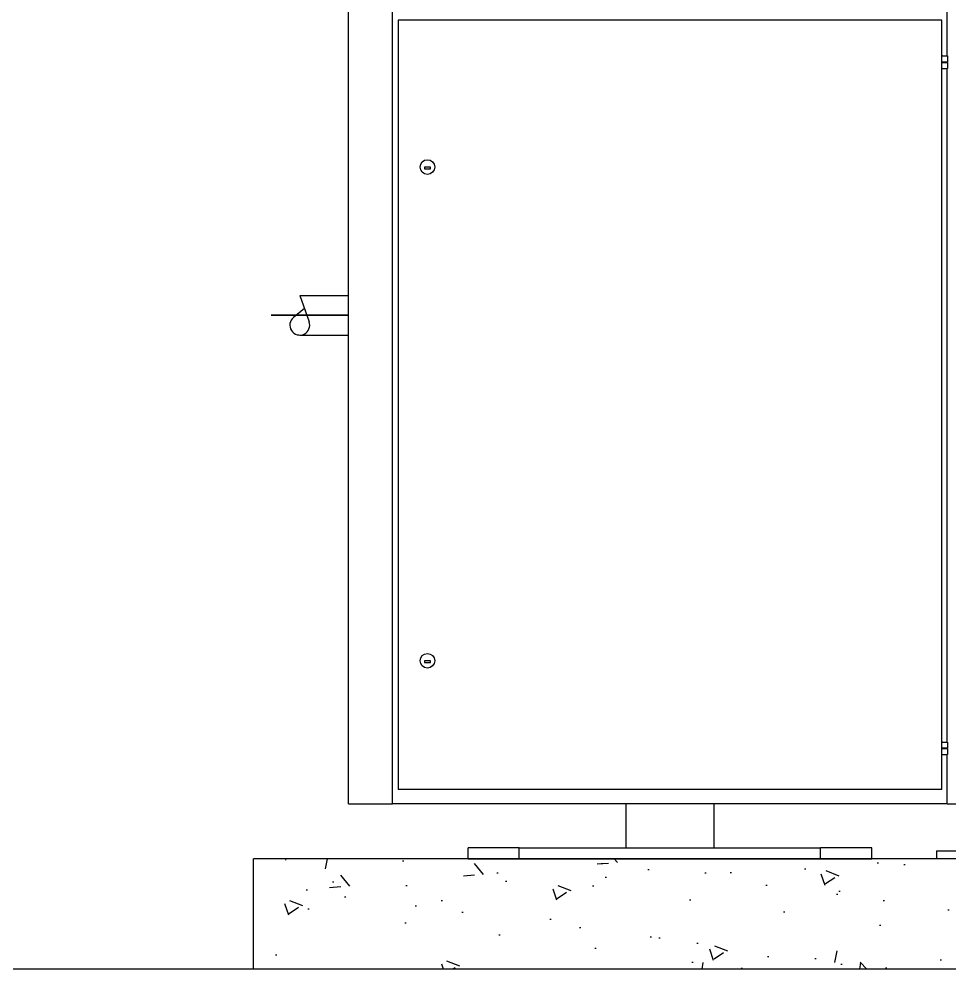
# Model space of a CAD drawing. Header units: centimetres. Extents: x 392964 to 515689, y 49661 to 58661.
# Drawn here: x 511909.5 to 512082.7, y 53982 to 54158.7 of the extents above; entities that cross this region are included whole.
import ezdxf

# ---------------------------------------------------------------- set-up
doc = ezdxf.new("R2010")
doc.units = ezdxf.units.CM
doc.layers.get('0').update_dxf_attribs({"lineweight": 9})
for name, color, linetype, lineweight in [('0-KRCN-SHT-02CIHAZ', 132, 'Continuous', 25), ('0-MEK-MED-04CIHAZ', 140, 'Continuous', 25), ('ANA ORTA', 7, 'Continuous', 30), ('EKSEN', 9, 'Continuous', 35)]:
    doc.layers.add(name, color=color, linetype=linetype, lineweight=lineweight)

# ---------------------------------------------------------------- blocks, each defined once
blk = doc.blocks.new('G$CDA5BA388')
at = {"layer": '0-MEK-MED-04CIHAZ'}
h = blk.add_hatch(dxfattribs=at)
h.set_pattern_fill('AR-CONC', color=256, scale=0.3178443830982589, style=0)
h.set_pattern_definition([(130, (815.0222215707763, -505.5979756568704), (-57.90637372699537, -5.066148810263027), [6.054935498021763, -66.604290478239]), (184.9999999999985, (815.0222215707763, -505.5979756568704), (11.20173428087516, 60.72628079371079), [4.843948398417464, -53.28343238259213]), (79.54900000000009, (810.1967081467737, -506.0201524592703), (-46.70484879293168, 55.659855610451), [5.145900562360805, -56.60490618596884]), (133.8157999999999, (815.0222215707763, -489.4514809964021), (-86.16095052322667, -13.36291778579235), [9.082403247032744, -99.9064357173602]), (83.3644, (807.8421487409505, -490.565048792545), (-75.45760244883554, 78.64282317461638), [7.718850843540914, -84.90735927895064]), (188.8159999999984, (815.0222215707763, -489.4514809964021), (-75.45772047961515, 78.64268394941558), [7.26592259762619, -79.92514857388797]), (159, (806.9489742403384, -493.4881046615192), (-48.18993794979404, -32.50452064518391), [6.054935498021828, -66.6042904782401]), (213.9999999999999, (806.9489742403384, -493.4881046615192), (-19.643427574379, 58.54311046627151), [4.843948398417444, -53.28343238259195]), (108.5485999999999, (802.9331693821005, -496.1968062789529), (-67.83323285182543, 26.03872017240669), [5.145900562360728, -56.60490618596788]), (142.5, (815.0222215707763, -505.5979756568704), (-0.9816951948196327, 26.87534416848662), [0, -52.63757259613603, 0, -54.09075711566127, 0, -53.48526356585905]), (172.5, (815.0222215707763, -505.5979756568704), (-21.23825440942199, 31.84183300149413), [0, -30.83980480325748, 0, -51.42658549653163, 0, -20.38494951000661]), (212.4999999999998, (833.0255631181062, -505.5979756568704), (-43.09670907474, -1.820849100279149), [0, -20.18311832673891, 0, -62.97132917942552, 0, -83.55810987269919]), (222.4999999999997, (841.0988104490098, -505.5979756568704), (-47.08202827648898, 8.081667356843136), [0, -26.23805382476112, 0, -41.81942117300384, 0, -59.33836788061365])])
h.paths.add_polyline_path([(0, 47.6766574631838), (818.9400134228636, 47.6766574631838), (818.9400134228636, 0), (0, 0)])
for p, q in [((818.9400134228636, 47.6766574631838), (0, 47.6766574631838)), ((0, 0), (0, 47.6766574631838)), ((818.9400134228636, 0), (0, 0))]:
    blk.add_line(p, q, dxfattribs=at)
at = {"layer": 'ANA ORTA', "ltscale": 0.5}
for p, q in [((41.09036398172611, 71.51498619608901), (41.09036398172611, 592.7797744772397)), ((60.16102696751477, 71.51498619608901), (60.16102696751477, 592.7797744772397)), ((300.133536206733, 395.0878052609187), (300.133536206733, 425.4974487332147)), ((62.54485984070925, 410.4824383543237), (62.54485984070925, 77.699369250171)), ((297.7497033335385, 410.4824383543237), (62.54485984070925, 410.4824383543237)), ((297.7497033335385, 77.699369250171), (297.7497033335385, 410.4824383543237)), ((298.0675477165496, 395.0878052609187), (297.7497033335385, 395.0878052609187)), ((298.0675477165496, 395.0878052609187), (299.9746140153729, 395.0878052609187)), ((300.292458398093, 395.0878052609187), (299.9746140153729, 395.0878052609187)), ((300.292458398093, 395.0878052609187), (300.292458398093, 392.5450501959567)), ((297.7497033335385, 392.5450501959567), (298.0675477165496, 392.5450501959567)), ((298.0675477165496, 392.2272058131566), (297.7497033335385, 392.2272058131566)), ((298.0675477165496, 392.5450501959567), (299.9746140153729, 392.5450501959567)), ((298.0675477165496, 392.2272058131566), (299.9746140153729, 392.2272058131566)), ((298.3393452276941, 392.5450501959567), (298.3393452276941, 392.2272058131566)), ((299.7028165042866, 392.5450501959567), (299.7028165042866, 392.2272058131566)), ((299.9746140153729, 392.5450501959567), (300.292458398093, 392.5450501959567)), ((300.292458398093, 392.2272058131566), (299.9746140153729, 392.2272058131566)), ((300.133536206733, 392.2272058131566), (300.133536206733, 392.5450501959567)), ((300.292458398093, 392.2272058131566), (300.292458398093, 389.6844507482019)), ((297.7497033335385, 389.6844507482019), (298.0675477165496, 389.6844507482019)), ((298.0675477165496, 389.6844507482019), (299.9746140153729, 389.6844507482019)), ((299.9746140153729, 389.6844507482019), (300.292458398093, 389.6844507482019)), ((300.133536206733, 98.19793635709357), (300.133536206733, 389.6844507482019)), ((76.5916568809771, 346.9913680193422), (73.92561344854767, 346.9913680193422)), ((73.92561344854767, 346.9913680193422), (73.92561344854767, 346.1857251298425)), ((73.92561344854767, 346.1857251298425), (76.5916568809771, 346.1857251298425)), ((76.5916568809771, 346.1857251298425), (76.5916568809771, 346.9913680193422)), ((76.5916568809771, 133.3578039799322), (73.92561344854767, 133.3578039799322)), ((73.92561344854767, 133.3578039799322), (73.92561344854767, 132.5521610904325)), ((73.92561344854767, 132.5521610904325), (76.5916568809771, 132.5521610904325)), ((76.5916568809771, 132.5521610904325), (76.5916568809771, 133.3578039799322)), ((298.0675477165496, 98.19793635709357), (297.7497033335385, 98.19793635709357)), ((297.7497033335385, 95.65518129091652), (298.0675477165496, 95.65518129091652)), ((298.0675477165496, 95.33733690811641), (297.7497033335385, 95.33733690811641)), ((298.0675477165496, 98.19793635709357), (299.9746140153729, 98.19793635709357)), ((298.0675477165496, 95.65518129091652), (299.9746140153729, 95.65518129091652)), ((298.0675477165496, 95.33733690811641), (299.9746140153729, 95.33733690811641)), ((298.3393452276941, 95.65518129091652), (298.3393452276941, 95.33733690811641)), ((299.7028165042866, 95.65518129091652), (299.7028165042866, 95.33733690811641)), ((300.292458398093, 98.19793635709357), (299.9746140153729, 98.19793635709357)), ((299.9746140153729, 95.65518129091652), (300.292458398093, 95.65518129091652)), ((300.292458398093, 95.33733690811641), (299.9746140153729, 95.33733690811641)), ((300.133536206733, 95.33733690811641), (300.133536206733, 95.65518129091652)), ((300.292458398093, 98.19793635709357), (300.292458398093, 95.65518129091652)), ((300.292458398093, 95.33733690811641), (300.292458398093, 92.79458184571558)), ((297.7497033335385, 92.79458184571558), (298.0675477165496, 92.79458184571558)), ((298.0675477165496, 92.79458184571558), (299.9746140153729, 92.79458184571558)), ((299.9746140153729, 92.79458184571558), (300.292458398093, 92.79458184571558)), ((300.133536206733, 71.51498619608901), (300.133536206733, 92.79458184571558)), ((297.7497033335385, 77.699369250171), (62.54485984070925, 77.699369250171)), ((41.09036398172611, 71.51498619608901), (60.16102696751477, 71.51498619608901)), ((300.133536206733, 71.51498619608901), (60.16102696751477, 71.51498619608901)), ((161.0766186013934, 71.51498619608901), (161.0766186013934, 52.44432321030035)), ((199.2179445730289, 71.51498619608901), (199.2179445730289, 52.44432321030035)), ((300.133536206733, 71.51498619608901), (319.2041991925216, 71.51498619608901)), ((92.80757840984734, 47.6766574631838), (92.80757840984734, 52.44432321030035)), ((114.9545301931212, 52.44432321030035), (92.80757840984734, 52.44432321030035)), ((114.9545301931212, 47.6766574631838), (114.9545301931212, 52.44432321030035)), ((114.9545301931212, 52.44432321030035), (245.3400329814176, 52.44432321030035)), ((245.3400329814176, 47.6766574631838), (245.3400329814176, 52.44432321030035)), ((267.4869847642258, 52.44432321030035), (245.3400329814176, 52.44432321030035)), ((267.4869847642258, 47.6766574631838), (267.4869847642258, 52.44432321030035)), ((295.5167242712923, 51.07431623649609), (335.8661999506294, 51.07431623649609)), ((295.5167242712923, 51.07431623649609), (295.5167242712923, 47.6766574631838)), ((92.80757840984734, 47.6766574631838), (114.9545301931212, 47.6766574631838)), ((114.9545301931212, 47.6766574631838), (245.3400329814176, 47.6766574631838)), ((245.3400329814176, 47.6766574631838), (267.4869847642258, 47.6766574631838))]:
    blk.add_line(p, q, dxfattribs=at)
at = {"layer": 'ANA ORTA'}
for p, q in [((20.01050011866027, 291.4632992994666), (24.05599865451222, 280.0209015085493)), ((20.01050011866027, 291.4632992994666), (41.09036398172611, 291.4632992994666)), ((22.03324938652804, 285.7421004040079), (17.31350109487539, 281.9279678078528)), ((20.01050011866027, 274.2997026130324), (41.09036398172611, 274.2997026130324))]:
    blk.add_line(p, q, dxfattribs=at)
at = {"layer": 'ANA ORTA', "ltscale": 0.5}
for centre in [(75.25863516470417, 346.9913680193422), (75.25863516470417, 133.3578039799322)]:
    blk.add_circle(centre, 3.178443830982586, dxfattribs=at)
at = {"layer": 'ANA ORTA'}
blk.add_arc((20.01050011866027, 278.5906017859525), 4.290899171829667, 128.9424412515292, 19.4712206147488, dxfattribs=at)
at = {"layer": 'EKSEN', "ltscale": 2}
blk.add_line((41.09036398172611, 282.8815009562531), (7.570727338956203, 282.8815009562531), dxfattribs=at)

msp = doc.modelspace()

# ---------------------------------------------------------------- linework, layer by layer
at = {"layer": '0-KRCN-SHT-02CIHAZ', "color": 8}
msp.add_line((513155.1881269637, 53981.97792203779), (503564.066010452, 53981.97792203779), dxfattribs=at)

# ---------------------------------------------------------------- block references
at = {"ltscale": 3, "xscale": 0.4299798075364286, "yscale": 0.4299798075364286, "zscale": 0.4299798075364286}
msp.add_blockref('G$CDA5BA388', (511953.12006159, 53981.97792203779), dxfattribs=at)

doc.saveas('drawing.dxf')
